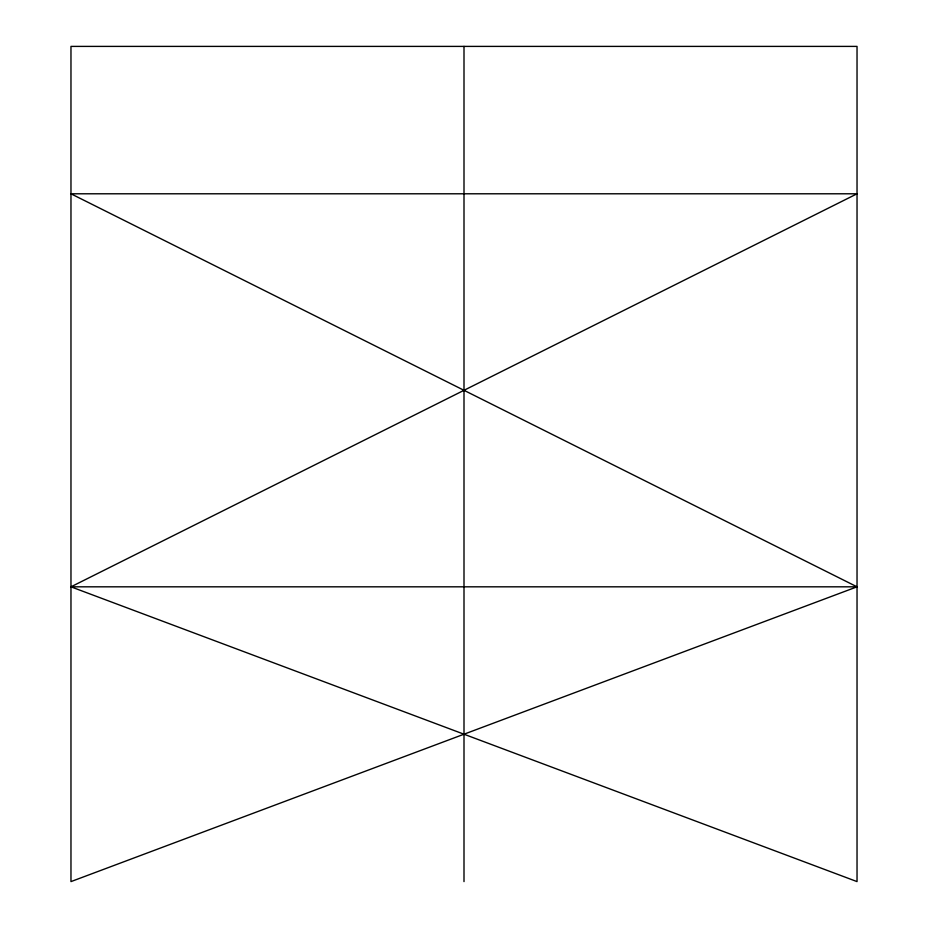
<?xml version="1.0" encoding="UTF-8"?>
<svg xmlns="http://www.w3.org/2000/svg" width="928" height="928" viewBox="0 0 928 928"><rect width="100%" height="100%" fill="white"/><g stroke="black" fill="none" stroke-linecap="round" stroke-linejoin="round"><path stroke-width="1.39" d="M70.969 586.821L857.031 193.79L70.969 193.79L857.031 586.821L70.969 881.6L70.969 46.4L857.031 46.4L857.031 881.6L70.969 586.821L857.031 586.821M464 46.4L464 881.6"/></g></svg>
